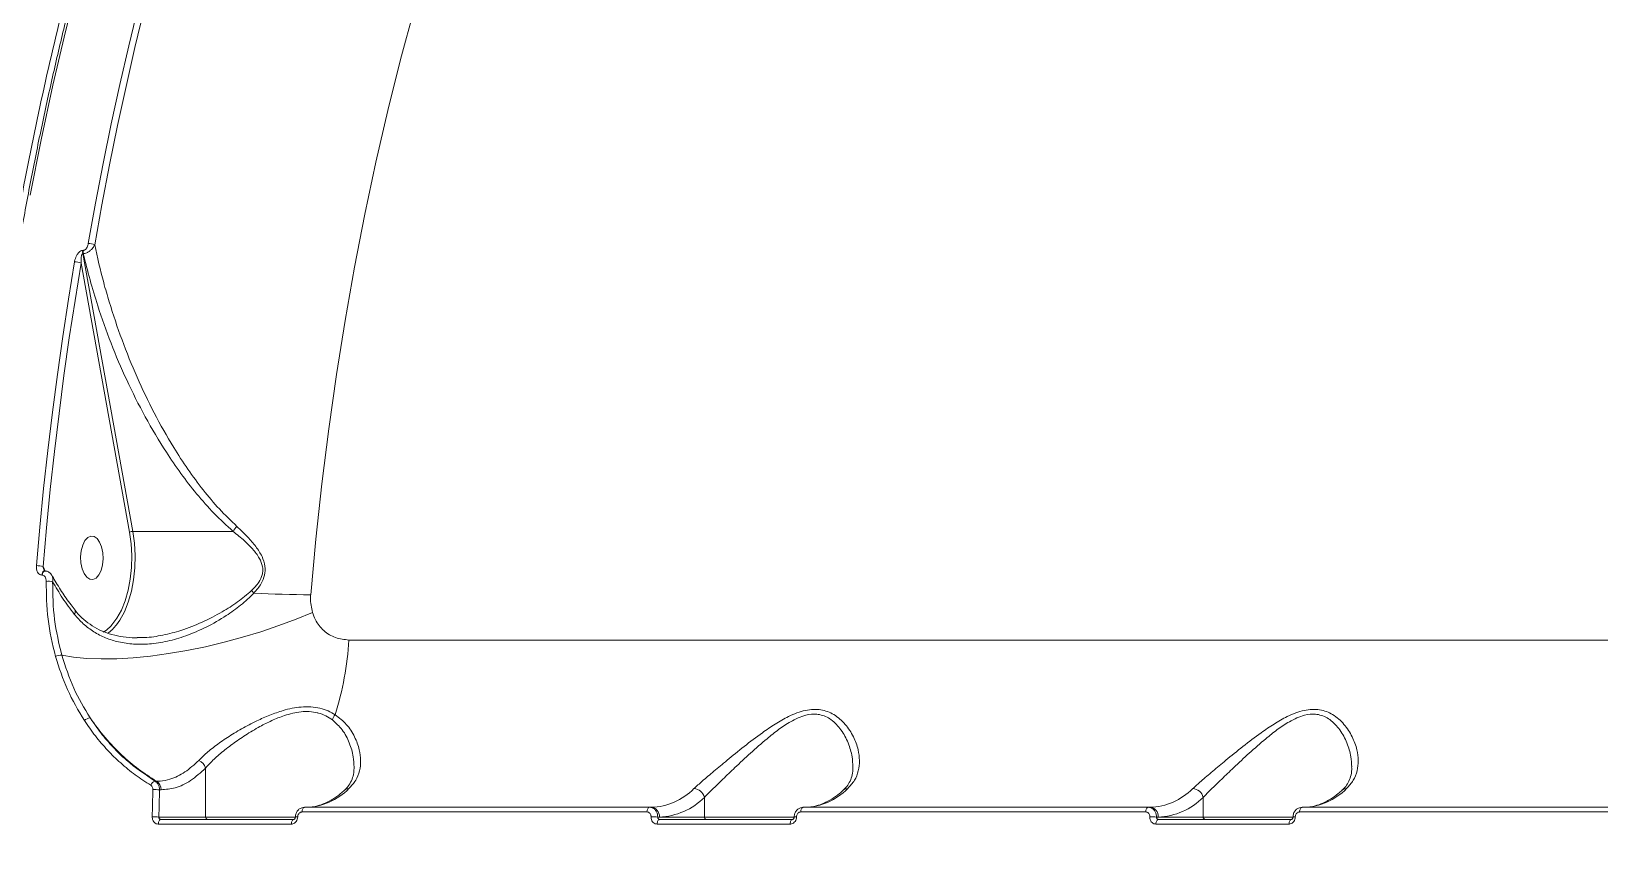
# Model space of a CAD drawing. Header units: millimetres. Extents: x -5550 to 7488, y -4093 to 4627.
# Drawn here: x -2246.6 to -1923.2, y 2001.7 to 2170.9 of the extents above; entities that cross this region are included whole.
import ezdxf

# ---------------------------------------------------------------- set-up
doc = ezdxf.new("R2010")
doc.units = ezdxf.units.MM
doc.layers.add('DIKOM_ОБЪЕКТ', color=7, linetype='Continuous')

msp = doc.modelspace()

# ---------------------------------------------------------------- linework, layer by layer
at = {"layer": 'DIKOM_ОБЪЕКТ', "color": 7, "linetype": 'Continuous', "lineweight": 15}
for p, q in [((-2235.862, 2125.697), (-2235.966, 2125.697)), ((-2235.963, 2125.05), (-2235.859, 2125.05)), ((-2225.622, 2067.761), (-2235.963, 2125.05)), ((-2236.303, 2123.045), (-2226.294, 2067.595)), ((-2204.954, 2067.761), (-2225.622, 2067.761)), ((-2243.727, 2059.569), (-2244.152, 2060.528)), ((-2244.393, 2058.748), (-2244.313, 2058.748)), ((-1881.053, 2045.347), (-2181.062, 2045.347)), ((-2210.629, 2018.946), (-2210.629, 2008.844)), ((-2220.758, 2016.241), (-2221.042, 2016.241)), ((-2220.127, 2014.457), (-2219.819, 2014.457)), ((-2107.768, 2012.895), (-2107.768, 2008.844)), ((-2004.908, 2012.895), (-2004.908, 2008.844)), ((-2210.629, 2008.844), (-2220.257, 2008.844)), ((-2192.427, 2008.344), (-2219.856, 2008.344)), ((-2192.079, 2008.844), (-2210.629, 2008.844)), ((-2190.75, 2009.885), (-2119.605, 2009.885)), ((-2119.091, 2010.844), (-2190.236, 2010.844)), ((-2118.751, 2010.844), (-2119.091, 2010.844)), ((-2117.037, 2008.844), (-2117.397, 2008.844)), ((-2107.768, 2008.844), (-2117.037, 2008.844)), ((-2089.567, 2008.344), (-2116.996, 2008.344)), ((-2089.219, 2008.844), (-2107.768, 2008.844)), ((-2087.89, 2009.885), (-2016.745, 2009.885)), ((-2016.231, 2010.844), (-2087.376, 2010.844)), ((-2015.891, 2010.844), (-2016.231, 2010.844)), ((-2014.177, 2008.844), (-2014.537, 2008.844)), ((-2004.908, 2008.844), (-2014.177, 2008.844)), ((-1986.707, 2008.344), (-2014.136, 2008.344)), ((-1986.317, 2008.844), (-2004.908, 2008.844)), ((-1985.03, 2009.885), (-1913.885, 2009.885)), ((-1913.371, 2010.844), (-1984.516, 2010.844)), ((-2220.371, 2007.379), (-2192.942, 2007.379)), ((-2117.511, 2007.379), (-2090.082, 2007.379)), ((-2014.651, 2007.379), (-1987.222, 2007.379))]:
    msp.add_line(p, q, dxfattribs=at)
at = {"layer": 'DIKOM_ОБЪЕКТ', "color": 7, "linetype": 'Continuous', "lineweight": 15, "flags": 128}
for points in [[(-2220.444, 2191.477), (-2222.539, 2183.704), (-2224.55, 2175.848), (-2226.476, 2167.912), (-2228.317, 2159.899), (-2230.071, 2151.814), (-2231.737, 2143.659), (-2233.316, 2135.439), (-2234.805, 2127.156)], [(-2233.498, 2126.859), (-2232.012, 2135.124), (-2230.437, 2143.326), (-2228.774, 2151.463), (-2227.024, 2159.531), (-2225.188, 2167.525), (-2223.266, 2175.444), (-2221.259, 2183.283), (-2219.168, 2191.039)], [(-2246.767, 2137.12), (-2244.525, 2148.506), (-2242.114, 2159.76), (-2239.536, 2170.874), (-2236.793, 2181.837)], [(-2188.948, 2054.692), (-2187.886, 2066.16), (-2186.644, 2077.559), (-2185.224, 2088.88), (-2183.627, 2100.111), (-2181.855, 2111.243), (-2179.908, 2122.264), (-2177.789, 2133.165), (-2175.5, 2143.936), (-2173.042, 2154.565), (-2170.419, 2165.045), (-2167.633, 2175.364)], [(-2237.65, 2123.356), (-2238.903, 2115.661), (-2240.081, 2107.921), (-2241.181, 2100.139), (-2242.204, 2092.317), (-2243.15, 2084.458), (-2244.018, 2076.565), (-2244.807, 2068.642), (-2245.518, 2060.69)], [(-2244.152, 2060.528), (-2243.443, 2068.461), (-2242.656, 2076.366), (-2241.79, 2084.24), (-2240.847, 2092.08), (-2239.826, 2099.883), (-2238.728, 2107.647), (-2237.554, 2115.369), (-2236.303, 2123.045)], [(-2236.078, 2060.053), (-2236.323, 2061.242), (-2236.386, 2062.518), (-2236.261, 2063.775), (-2235.959, 2064.914), (-2235.504, 2065.841), (-2234.932, 2066.481), (-2234.291, 2066.783), (-2233.632, 2066.722), (-2233.009, 2066.303), (-2232.472, 2065.56), (-2232.064, 2064.553), (-2231.819, 2063.364), (-2231.756, 2062.089), (-2231.881, 2060.832), (-2232.183, 2059.693), (-2232.638, 2058.766), (-2233.21, 2058.126), (-2233.851, 2057.824), (-2234.51, 2057.885), (-2235.133, 2058.304), (-2235.67, 2059.047), (-2236.078, 2060.053)], [(-2226.294, 2067.595), (-2225.968, 2065.22), (-2225.834, 2062.775), (-2225.894, 2060.319), (-2226.147, 2057.91), (-2226.587, 2055.605), (-2227.204, 2053.458), (-2227.983, 2051.52), (-2228.906, 2049.836), (-2229.951, 2048.447), (-2230.084, 2048.301)], [(-2228.994, 2048.491), (-2228.316, 2049.447), (-2227.364, 2051.183), (-2226.561, 2053.182), (-2225.925, 2055.396), (-2225.471, 2057.773), (-2225.21, 2060.257), (-2225.148, 2062.79), (-2225.287, 2065.311), (-2225.622, 2067.761)], [(-2243.875, 2059.591), (-2243.88, 2059.591), (-2244.025, 2059.553), (-2244.158, 2059.438), (-2244.27, 2059.255), (-2244.35, 2059.019), (-2244.393, 2058.748)], [(-2243.806, 2059.591), (-2243.944, 2059.553), (-2244.078, 2059.438), (-2244.189, 2059.255), (-2244.27, 2059.019), (-2244.313, 2058.748)], [(-2188.595, 2051.05), (-2191.976, 2049.643), (-2195.524, 2048.311), (-2199.205, 2047.066), (-2202.982, 2045.92), (-2206.819, 2044.885), (-2210.676, 2043.971), (-2214.516, 2043.187), (-2218.302, 2042.541), (-2221.995, 2042.039), (-2225.56, 2041.686), (-2228.96, 2041.486), (-2232.163, 2041.441), (-2235.137, 2041.55), (-2237.853, 2041.814), (-2240.283, 2042.228)], [(-2237.538, 2051.472), (-2237.542, 2051.477), (-2237.551, 2051.489)], [(-2230.084, 2048.301), (-2231.093, 2047.385), (-2231.723, 2046.967)], [(-2221.499, 2014.509), (-2221.517, 2013.806), (-2221.535, 2013.102), (-2221.552, 2012.399), (-2221.569, 2011.696), (-2221.584, 2010.993), (-2221.6, 2010.289), (-2221.615, 2009.586), (-2221.629, 2008.882)], [(-2220.257, 2008.844), (-2220.243, 2009.546), (-2220.228, 2010.248), (-2220.213, 2010.949), (-2220.197, 2011.651), (-2220.18, 2012.353), (-2220.163, 2013.054), (-2220.145, 2013.756), (-2220.127, 2014.457)], [(-2219.856, 2008.344), (-2219.955, 2008.326), (-2220.049, 2008.271), (-2220.137, 2008.183), (-2220.214, 2008.063), (-2220.278, 2007.918), (-2220.327, 2007.751), (-2220.358, 2007.569), (-2220.371, 2007.379)], [(-2192.427, 2008.344), (-2192.525, 2008.326), (-2192.62, 2008.271), (-2192.708, 2008.183), (-2192.785, 2008.063), (-2192.849, 2007.918), (-2192.898, 2007.751), (-2192.929, 2007.569), (-2192.942, 2007.379)], [(-2190.236, 2010.844), (-2190.334, 2010.826), (-2190.428, 2010.772), (-2190.515, 2010.684), (-2190.592, 2010.565), (-2190.657, 2010.421), (-2190.705, 2010.255), (-2190.737, 2010.074), (-2190.75, 2009.885)], [(-2119.091, 2010.844), (-2119.189, 2010.826), (-2119.283, 2010.772), (-2119.37, 2010.684), (-2119.448, 2010.565), (-2119.512, 2010.421), (-2119.56, 2010.255), (-2119.592, 2010.074), (-2119.605, 2009.885)], [(-2116.996, 2008.344), (-2117.095, 2008.326), (-2117.189, 2008.271), (-2117.277, 2008.183), (-2117.354, 2008.063), (-2117.418, 2007.918), (-2117.467, 2007.751), (-2117.498, 2007.569), (-2117.511, 2007.379)], [(-2089.567, 2008.344), (-2089.665, 2008.326), (-2089.76, 2008.271), (-2089.848, 2008.183), (-2089.925, 2008.063), (-2089.989, 2007.918), (-2090.038, 2007.751), (-2090.069, 2007.569), (-2090.082, 2007.379)], [(-2087.376, 2010.844), (-2087.474, 2010.826), (-2087.568, 2010.772), (-2087.655, 2010.684), (-2087.732, 2010.565), (-2087.797, 2010.421), (-2087.845, 2010.255), (-2087.877, 2010.074), (-2087.89, 2009.885)], [(-2016.231, 2010.844), (-2016.329, 2010.826), (-2016.423, 2010.772), (-2016.51, 2010.684), (-2016.587, 2010.565), (-2016.652, 2010.421), (-2016.7, 2010.255), (-2016.732, 2010.074), (-2016.745, 2009.885)], [(-2014.136, 2008.344), (-2014.235, 2008.326), (-2014.329, 2008.271), (-2014.417, 2008.183), (-2014.494, 2008.063), (-2014.558, 2007.918), (-2014.607, 2007.751), (-2014.638, 2007.569), (-2014.651, 2007.379)], [(-1986.707, 2008.344), (-1986.805, 2008.326), (-1986.9, 2008.271), (-1986.988, 2008.183), (-1987.065, 2008.063), (-1987.129, 2007.918), (-1987.178, 2007.751), (-1987.209, 2007.569), (-1987.222, 2007.379)], [(-1984.516, 2010.844), (-1984.613, 2010.826), (-1984.708, 2010.772), (-1984.795, 2010.684), (-1984.872, 2010.565), (-1984.936, 2010.421), (-1984.985, 2010.255), (-1985.017, 2010.074), (-1985.03, 2009.885)]]:
    msp.add_lwpolyline(points, dxfattribs=at)
at = {"layer": 'DIKOM_ОБЪЕКТ', "color": 7, "linetype": 'Continuous', "lineweight": 15}
for centre, radius, start, end in [((-2234.092, 2125.381), 1.9, 170.43038, 190.03407), ((-2233.993, 2125.38), 1.896, 170.39416, 190.04917), ((-2234.791, 2124.187), 2.969, 64.17674, 90.26984), ((-2237.617, 2120.423), 2.933, 63.38, 90.63076), ((-2225.638, 2066.375), 1.386, 89.37586, 118.28469), ((-2197.218, 2062.601), 9.299, 138.36742, 146.2972), ((-2245.473, 2055.213), 5.478, 76.04321, 90.4634), ((-2243.104, 2052.694), 4.773, 78.63283, 94.6782), ((-2177.236, 2078.706), 33.314, 224.08453, 225.32728), ((-2188.52, 2282.497), 227.805, 266.94581, 269.89241), ((-2238.292, 2051.2), 0.801, 318.19169, 19.83592), ((-2235.61, 2053.563), 8.337, 305.06505, 322.52205), ((-2248.436, 2049.808), 67.522, 342.88584, 356.2115), ((-2240.421, 2039.525), 2.707, 87.07285, 115.29326), ((-2234.281, 2027.4), 1.893, 94.80122, 134.90265), ((-2181.676, 2028.026), 2.936, 139.37125, 162.83624), ((-2213.05, 2018.219), 2.528, 16.70506, 66.19054), ((-2220.712, 2014.982), 1.303, 104.7107, 161.1226), ((-2221.874, 2014.514), 2.056, 358.41024, 57.13619), ((-2221.451, 1997.523), 16.986, 85.52928, 90.16), ((-2190.37, 2023.957), 13.122, 272.07195, 315.14109), ((-2181.104, 2013.385), 1.317, 88.49433, 131.66044), ((-2119.226, 2023.958), 13.122, 272.07299, 315.14005), ((-2117.535, 2022.613), 13.778, 272.07176, 315.14028), ((-2110.076, 2012.331), 2.375, 13.71437, 86.33748), ((-2087.51, 2023.957), 13.122, 272.07195, 315.14109), ((-2078.244, 2013.387), 1.315, 88.45987, 131.6949), ((-2016.366, 2023.958), 13.122, 272.0724, 315.14007), ((-2014.675, 2022.613), 13.778, 272.07176, 315.14028), ((-2007.216, 2012.331), 2.375, 13.71437, 86.33748), ((-1984.65, 2023.957), 13.122, 272.07195, 315.14109), ((-1975.384, 2013.388), 1.314, 88.45545, 131.69932), ((-2221.582, 1985.929), 22.953, 86.69157, 90.11785), ((-2210.161, 2008.811), 0.469, 175.94634, 265.25175), ((-2191.776, 2006.345), 2.541, 86.66598, 97.62673), ((-2118.721, 1985.929), 22.953, 86.69157, 90.11785), ((-2118.906, 2008.977), 1.874, 355.93754, 85.26393), ((-2107.301, 2008.811), 0.469, 175.94634, 265.25175), ((-2088.916, 2006.354), 2.533, 86.64725, 97.64546), ((-2015.861, 1985.929), 22.953, 86.69157, 90.11785), ((-2016.046, 2008.977), 1.874, 355.93731, 85.26809), ((-2004.441, 2008.811), 0.468, 175.93074, 265.26735), ((-1986.056, 2006.355), 2.532, 86.64551, 97.6472)]:
    msp.add_arc(centre, radius, start, end, dxfattribs=at)
for points, knots in [([(-2092.457, 2402.596), (-2094.825, 2401.584), (-2101.098, 2398.902), (-2111.094, 2393.149), (-2122.531, 2385.434), (-2133.824, 2376.333), (-2144.939, 2365.919), (-2155.63, 2354.4), (-2165.869, 2341.848), (-2175.641, 2328.347), (-2185.105, 2313.679), (-2194.213, 2297.844), (-2202.926, 2280.87), (-2210.954, 2263.339), (-2218.307, 2245.367), (-2225.005, 2227.072), (-2231.248, 2207.941), (-2236.995, 2188.002), (-2242.219, 2167.301), (-2246.867, 2146.005), (-2250.914, 2124.168), (-2254.345, 2101.854), (-2257.163, 2078.988), (-2259.331, 2055.626), (-2260.827, 2031.839), (-2261.616, 2008.15), (-2261.713, 1984.639), (-2261.146, 1961.378), (-2259.907, 1937.99), (-2257.972, 1914.55), (-2255.319, 1891.149), (-2252.254, 1869.642), (-2249.842, 1856.118), (-2248.775, 1850.137)], [0, 0, 0, 0, 0.0198042, 0.0524655, 0.0851016, 0.1186856, 0.1522971, 0.1858812, 0.2185173, 0.2511785, 0.2838146, 0.3173987, 0.35101, 0.384594, 0.4160551, 0.4475386, 0.4789995, 0.5113068, 0.5436382, 0.5759453, 0.6085815, 0.6412427, 0.6738789, 0.7074631, 0.7410746, 0.7746587, 0.8072948, 0.8399561, 0.8725923, 0.9061765, 0.939788, 0.9733721, 1, 1, 1, 1]), ([(-2092.028, 2402.224), (-2092.608, 2401.977), (-2095.126, 2400.904), (-2099.543, 2398.694), (-2105.276, 2395.589), (-2110.96, 2392.158), (-2116.593, 2388.432), (-2122.172, 2384.406), (-2127.691, 2380.085), (-2133.147, 2375.473), (-2138.535, 2370.572), (-2143.851, 2365.386), (-2149.091, 2359.92), (-2154.251, 2354.178), (-2159.328, 2348.163), (-2164.317, 2341.881), (-2169.214, 2335.336), (-2174.017, 2328.534), (-2178.721, 2321.479), (-2183.323, 2314.177), (-2187.819, 2306.634), (-2192.207, 2298.855), (-2196.482, 2290.845), (-2200.642, 2282.612), (-2204.683, 2274.161), (-2208.603, 2265.499), (-2212.399, 2256.632), (-2216.067, 2247.566), (-2219.606, 2238.31), (-2223.012, 2228.869), (-2226.284, 2219.251), (-2229.417, 2209.462), (-2232.411, 2199.511), (-2235.263, 2189.405), (-2237.971, 2179.151), (-2240.533, 2168.757), (-2242.946, 2158.232), (-2245.21, 2147.582), (-2247.323, 2136.815), (-2249.282, 2125.941), (-2251.087, 2114.967), (-2252.735, 2103.901), (-2254.227, 2092.751), (-2255.56, 2081.527), (-2256.735, 2070.236), (-2257.749, 2058.886), (-2258.602, 2047.488), (-2259.294, 2036.048), (-2259.824, 2024.575), (-2260.19, 2013.079), (-2260.378, 2002.832), (-2260.404, 1996.419), (-2260.415, 1993.845)], [0, 0, 0, 0, 0.0060959, 0.0264822, 0.0468744, 0.0672726, 0.087676, 0.1080843, 0.128497, 0.1489134, 0.1693331, 0.1897557, 0.2101803, 0.2306068, 0.2510346, 0.2714636, 0.2918929, 0.3123229, 0.3327529, 0.3531831, 0.373613, 0.3940427, 0.4144718, 0.4349005, 0.4553289, 0.4757566, 0.4961837, 0.5166105, 0.5370365, 0.5574621, 0.5778872, 0.5983116, 0.6187357, 0.6391592, 0.6595822, 0.6800048, 0.7004269, 0.7208488, 0.7412702, 0.7616914, 0.7821122, 0.8025326, 0.8229529, 0.8433729, 0.8637927, 0.8842123, 0.9046318, 0.9250511, 0.9454704, 0.9658896, 0.9863088, 1, 1, 1, 1]), ([(-2192.019, 2321.273), (-2193.142, 2320.049), (-2197.538, 2315.258), (-2204.874, 2305.81), (-2213.905, 2293.091), (-2222.452, 2279.465), (-2230.533, 2265.104), (-2238.272, 2249.755), (-2245.628, 2233.435), (-2252.566, 2216.177), (-2258.939, 2198.351), (-2264.737, 2180.031), (-2269.964, 2161.299), (-2274.704, 2141.86), (-2278.919, 2121.753), (-2282.583, 2101.034), (-2285.618, 2080.139), (-2288.03, 2059.143), (-2289.834, 2038.12), (-2291.06, 2016.748), (-2291.678, 1995.087), (-2291.676, 1973.206), (-2291.087, 1953.101), (-2290.111, 1934.792), (-2289.214, 1923.816), (-2288.765, 1918.323)], [0, 0, 0, 0, 0.0158441, 0.0620121, 0.1081425, 0.1530046, 0.1979011, 0.2427631, 0.2889248, 0.3351239, 0.3812855, 0.4262213, 0.4711917, 0.5161276, 0.5623627, 0.6086352, 0.6548704, 0.6999184, 0.7450011, 0.7900492, 0.8363967, 0.8827817, 0.9291293, 0.9645313, 1, 1, 1, 1]), ([(-2235.966, 2125.697), (-2236.052, 2125.688), (-2236.244, 2125.667), (-2236.576, 2125.481), (-2236.939, 2125.122), (-2237.357, 2124.451), (-2237.567, 2123.822), (-2237.641, 2123.402), (-2237.65, 2123.356)], [0, 0, 0, 0, 0.0933487, 0.208753, 0.3720718, 0.5792891, 0.9536688, 1, 1, 1, 1]), ([(-2236.303, 2123.045), (-2236.309, 2123.4), (-2236.319, 2123.916), (-2236.238, 2124.527), (-2236.158, 2124.836), (-2236.074, 2124.99), (-2236.008, 2125.043), (-2235.978, 2125.047), (-2235.963, 2125.05)], [0, 0, 0, 0, 0.495895, 0.7197929, 0.8702802, 0.9510649, 0.9758826, 1, 1, 1, 1]), ([(-2234.805, 2127.156), (-2234.872, 2126.885), (-2234.97, 2126.492), (-2235.253, 2126.049), (-2235.476, 2125.83), (-2235.686, 2125.714), (-2235.807, 2125.702), (-2235.862, 2125.697)], [0, 0, 0, 0, 0.4299599, 0.6257848, 0.788122, 0.9052225, 1, 1, 1, 1]), ([(-2235.859, 2125.05), (-2235.751, 2125.059), (-2235.513, 2125.081), (-2235.089, 2125.224), (-2234.608, 2125.493), (-2234.076, 2125.945), (-2233.703, 2126.429), (-2233.545, 2126.76), (-2233.498, 2126.859)], [0, 0, 0, 0, 0.1137286, 0.2493572, 0.4227103, 0.6134963, 0.8848184, 1, 1, 1, 1]), ([(-2235.859, 2125.05), (-2234.933, 2121.447), (-2233.335, 2115.235), (-2230.199, 2106.544), (-2226.948, 2098.894), (-2223.165, 2091.362), (-2219.361, 2084.95), (-2215.76, 2079.68), (-2212.484, 2075.447), (-2208.932, 2071.385), (-2206.279, 2068.968), (-2204.954, 2067.761)], [0, 0, 0, 0, 0.1721626, 0.2969449, 0.4217214, 0.5495764, 0.6773925, 0.7569488, 0.8364848, 0.9182738, 1, 1, 1, 1]), ([(-2204.168, 2068.779), (-2205.394, 2069.955), (-2207.849, 2072.307), (-2211.189, 2076.312), (-2214.323, 2080.562), (-2217.745, 2085.841), (-2221.295, 2092.149), (-2224.839, 2099.574), (-2227.939, 2107.229), (-2230.137, 2113.779), (-2232.032, 2120.324), (-2232.915, 2124.262), (-2233.498, 2126.859)], [0, 0, 0, 0, 0.0776029, 0.1552641, 0.2354699, 0.315696, 0.4385182, 0.5613747, 0.6872841, 0.8132002, 0.8767618, 1, 1, 1, 1]), ([(-2204.954, 2067.761), (-2204.155, 2067.119), (-2202.74, 2065.98), (-2200.902, 2064.153), (-2199.555, 2062.419), (-2198.831, 2060.688), (-2198.814, 2059.478), (-2199.041, 2058.393), (-2199.684, 2057.044), (-2200.62, 2056.087), (-2201.166, 2055.528)], [0, 0, 0, 0, 0.2010624, 0.3565986, 0.5148933, 0.6384628, 0.7217506, 0.7449313, 0.8512532, 1, 1, 1, 1]), ([(-2200.657, 2055.015), (-2200.118, 2055.653), (-2199.179, 2056.765), (-2198.362, 2058.713), (-2198.276, 2060.683), (-2198.969, 2062.718), (-2200.244, 2064.69), (-2202.004, 2066.752), (-2203.398, 2068.057), (-2204.168, 2068.779)], [0, 0, 0, 0, 0.1491214, 0.259638, 0.3716716, 0.4987864, 0.6508233, 0.806966, 1, 1, 1, 1]), ([(-2245.518, 2060.69), (-2245.52, 2060.439), (-2245.526, 2059.963), (-2245.318, 2059.369), (-2245.02, 2058.979), (-2244.702, 2058.779), (-2244.487, 2058.757), (-2244.393, 2058.748)], [0, 0, 0, 0, 0.2791728, 0.5294362, 0.7216083, 0.8794305, 1, 1, 1, 1]), ([(-2243.913, 2059.738), (-2243.956, 2059.837), (-2244.066, 2060.095), (-2244.119, 2060.364), (-2244.152, 2060.528)], [0, 0, 0, 0, 0.3855045, 1, 1, 1, 1]), ([(-2244.313, 2058.748), (-2244.259, 2058.743), (-2244.122, 2058.732), (-2243.905, 2058.61), (-2243.681, 2058.347), (-2243.517, 2057.945), (-2243.501, 2057.617), (-2243.493, 2057.452)], [0, 0, 0, 0, 0.1010751, 0.2613709, 0.460722, 0.7265735, 1, 1, 1, 1]), ([(-2243.878, 2059.589), (-2243.869, 2059.589), (-2243.838, 2059.589), (-2243.802, 2059.564), (-2243.838, 2059.594), (-2243.885, 2059.656), (-2243.908, 2059.717), (-2243.916, 2059.737)], [0, 0, 0, 0, 0.1428763, 0.4518109, 0.6698433, 0.8911836, 1, 1, 1, 1]), ([(-2242.305, 2058.59), (-2242.377, 2058.729), (-2242.546, 2059.057), (-2243.001, 2059.402), (-2243.461, 2059.597), (-2243.732, 2059.572), (-2243.805, 2059.566)], [0, 0, 0, 0, 0.2459142, 0.576076, 0.8862599, 1, 1, 1, 1]), ([(-2243.493, 2057.452), (-2243.459, 2054.841), (-2243.391, 2049.556), (-2242.187, 2044.521), (-2241.577, 2041.972)], [0, 0, 0, 0, 0.4938732, 1, 1, 1, 1]), ([(-2242.163, 2057.374), (-2242.128, 2057.611), (-2242.063, 2058.058), (-2242.217, 2058.416), (-2242.288, 2058.584)], [0, 0, 0, 0, 0.5328913, 1, 1, 1, 1]), ([(-2237.489, 2051.505), (-2237.789, 2051.874), (-2238.822, 2053.142), (-2240.328, 2055.373), (-2241.608, 2057.381), (-2242.153, 2058.464), (-2242.227, 2058.609)], [0, 0, 0, 0, 0.1597084, 0.5495004, 0.939567, 1, 1, 1, 1]), ([(-2240.283, 2042.228), (-2240.868, 2044.66), (-2242.054, 2049.584), (-2242.126, 2054.756), (-2242.163, 2057.374)], [0, 0, 0, 0, 0.4938192, 1, 1, 1, 1]), ([(-2242.163, 2057.374), (-2241.51, 2056.245), (-2240.198, 2053.974), (-2238.532, 2051.773), (-2237.695, 2050.666)], [0, 0, 0, 0, 0.4974033, 1, 1, 1, 1]), ([(-2237.695, 2050.666), (-2237.101, 2049.984), (-2235.896, 2048.602), (-2233.702, 2046.987), (-2231.252, 2045.729), (-2228.493, 2044.865), (-2225.459, 2044.432), (-2222.076, 2044.472), (-2218.461, 2045.037), (-2214.518, 2046.196), (-2210.427, 2047.955), (-2206.649, 2050.136), (-2203.326, 2052.467), (-2201.551, 2054.162), (-2200.657, 2055.015)], [0, 0, 0, 0, 0.0667248, 0.1352495, 0.2049097, 0.2761765, 0.3547323, 0.4350093, 0.525814, 0.6185672, 0.7247438, 0.8332642, 0.9160259, 1, 1, 1, 1]), ([(-2201.166, 2055.528), (-2202.102, 2054.73), (-2203.991, 2053.121), (-2207.423, 2050.97), (-2211.316, 2048.948), (-2215.436, 2047.34), (-2219.434, 2046.304), (-2222.484, 2045.817), (-2224.248, 2045.847), (-2224.756, 2045.856)], [0, 0, 0, 0, 0.1397427, 0.2817726, 0.457838, 0.6372326, 0.7864655, 0.9384505, 1, 1, 1, 1]), ([(-2188.595, 2051.05), (-2188.797, 2052.03), (-2189.021, 2053.114), (-2188.973, 2054.356), (-2188.956, 2054.577), (-2188.948, 2054.692)], [0, 0, 0, 0, 0.8217633, 0.9078649, 1, 1, 1, 1]), ([(-2224.762, 2045.824), (-2224.893, 2045.817), (-2225.868, 2045.768), (-2227.612, 2045.958), (-2229.93, 2046.416), (-2232.067, 2047.194), (-2234.018, 2048.225), (-2235.736, 2049.541), (-2236.91, 2050.641), (-2237.433, 2051.372), (-2237.53, 2051.507)], [0, 0, 0, 0, 0.0262478, 0.1948776, 0.3580541, 0.5164466, 0.6712603, 0.82093, 0.9668847, 1, 1, 1, 1]), ([(-2181.062, 2045.347), (-2182.009, 2045.443), (-2183.886, 2045.635), (-2186.305, 2047.152), (-2187.88, 2049.076), (-2188.407, 2050.531), (-2188.595, 2051.05)], [0, 0, 0, 0, 0.288563, 0.5716286, 0.8470425, 1, 1, 1, 1]), ([(-2241.577, 2041.972), (-2240.832, 2039.65), (-2239.323, 2034.951), (-2236.862, 2030.827), (-2235.617, 2028.741)], [0, 0, 0, 0, 0.4941705, 1, 1, 1, 1]), ([(-2234.439, 2029.287), (-2235.633, 2031.278), (-2238.048, 2035.307), (-2239.532, 2039.903), (-2240.283, 2042.228)], [0, 0, 0, 0, 0.4941693, 1, 1, 1, 1]), ([(-2183.904, 2029.938), (-2184.381, 2030.21), (-2185.335, 2030.753), (-2187.03, 2031.317), (-2188.906, 2031.6), (-2191.447, 2031.573), (-2194.348, 2030.968), (-2197.412, 2029.888), (-2200.307, 2028.599), (-2203.263, 2027.039), (-2206.181, 2025.253), (-2208.769, 2023.433), (-2210.714, 2021.846), (-2211.666, 2020.895), (-2212.029, 2020.532)], [0, 0, 0, 0, 0.0610592, 0.1220449, 0.183622, 0.2451889, 0.3548559, 0.4369236, 0.5190974, 0.6228178, 0.7265973, 0.8310876, 0.9355764, 1, 1, 1, 1]), ([(-2078.209, 2014.702), (-2077.702, 2015.257), (-2076.686, 2016.369), (-2075.941, 2018.346), (-2075.711, 2020.467), (-2076.017, 2022.844), (-2076.931, 2025.424), (-2078.587, 2027.982), (-2080.83, 2030.017), (-2083.225, 2030.97), (-2085.287, 2031.088), (-2086.957, 2030.876), (-2088.687, 2030.353), (-2090.788, 2029.432), (-2093.184, 2028.053), (-2096.245, 2025.952), (-2099.597, 2023.399), (-2102.935, 2020.681), (-2105.83, 2018.273), (-2108.166, 2016.284), (-2109.37, 2015.2), (-2109.924, 2014.702)], [0, 0, 0, 0, 0.0554757, 0.1110244, 0.1664982, 0.2220058, 0.2900231, 0.3579623, 0.4226766, 0.4774065, 0.5052462, 0.5330942, 0.56271, 0.5923739, 0.6404295, 0.688581, 0.7603262, 0.8320623, 0.8910021, 0.9498674, 1, 1, 1, 1]), ([(-1975.349, 2014.702), (-1974.842, 2015.257), (-1973.826, 2016.369), (-1973.081, 2018.346), (-1972.851, 2020.467), (-1973.157, 2022.844), (-1974.071, 2025.424), (-1975.727, 2027.982), (-1977.97, 2030.017), (-1980.365, 2030.97), (-1982.426, 2031.088), (-1984.097, 2030.876), (-1985.827, 2030.353), (-1987.928, 2029.432), (-1990.324, 2028.053), (-1993.385, 2025.952), (-1996.737, 2023.399), (-2000.075, 2020.681), (-2002.97, 2018.273), (-2005.306, 2016.284), (-2006.51, 2015.2), (-2007.064, 2014.702)], [0, 0, 0, 0, 0.0554786, 0.1110273, 0.166498, 0.2220087, 0.2900256, 0.3579648, 0.4226791, 0.4774089, 0.5052486, 0.533095, 0.562712, 0.5923766, 0.6404307, 0.6885836, 0.7603279, 0.832064, 0.8910021, 0.9498674, 1, 1, 1, 1]), ([(-2235.617, 2028.741), (-2234.88, 2027.669), (-2233.406, 2025.525), (-2230.888, 2022.608), (-2228.142, 2019.916), (-2225.17, 2017.47), (-2223.019, 2016.092), (-2221.944, 2015.403)], [0, 0, 0, 0, 0.1978358, 0.3955031, 0.5931674, 0.796584, 1, 1, 1, 1]), ([(-2234.439, 2029.287), (-2233.441, 2027.916), (-2231.433, 2025.156), (-2228.045, 2021.664), (-2224.496, 2018.632), (-2222.008, 2017.041), (-2220.758, 2016.241)], [0, 0, 0, 0, 0.2598471, 0.5228379, 0.7602246, 1, 1, 1, 1]), ([(-2221.042, 2016.241), (-2223.066, 2017.602), (-2226.133, 2019.664), (-2229.731, 2023.211), (-2232.253, 2026.109), (-2233.717, 2028.238), (-2234.439, 2029.287)], [0, 0, 0, 0, 0.3951698, 0.5986672, 0.8021715, 1, 1, 1, 1]), ([(-2210.629, 2018.946), (-2210.287, 2019.326), (-2209.396, 2020.315), (-2207.575, 2021.975), (-2205.165, 2023.876), (-2202.43, 2025.756), (-2199.688, 2027.395), (-2196.978, 2028.764), (-2194.141, 2029.915), (-2191.483, 2030.562), (-2189.207, 2030.629), (-2188.039, 2030.457), (-2186.9, 2030.163), (-2185.786, 2029.748), (-2184.92, 2029.18), (-2184.481, 2028.892)], [0, 0, 0, 0, 0.0653939, 0.1703692, 0.2779424, 0.381812, 0.4884135, 0.5695663, 0.652797, 0.7604224, 0.8151647, 0.8718869, 0.8800454, 0.9392003, 1, 1, 1, 1]), ([(-2184.481, 2028.892), (-2183.759, 2028.228), (-2182.241, 2026.833), (-2180.896, 2024.121), (-2180.106, 2021.484), (-2180.032, 2019.838), (-2180, 2019.124)], [0, 0, 0, 0, 0.2469108, 0.5188452, 0.7911522, 1, 1, 1, 1]), ([(-2181.069, 2014.702), (-2180.562, 2015.257), (-2179.547, 2016.369), (-2178.801, 2018.346), (-2178.572, 2020.467), (-2178.875, 2022.846), (-2179.803, 2025.412), (-2181.394, 2028.008), (-2183.087, 2029.309), (-2183.904, 2029.938)], [0, 0, 0, 0, 0.1316577, 0.2634885, 0.3951415, 0.5268748, 0.6882969, 0.8495335, 1, 1, 1, 1]), ([(-2107.768, 2012.895), (-2107.251, 2013.419), (-2106.121, 2014.563), (-2103.972, 2016.648), (-2101.326, 2019.17), (-2098.297, 2022.013), (-2095.267, 2024.684), (-2092.503, 2026.894), (-2090.348, 2028.344), (-2088.448, 2029.321), (-2086.617, 2029.974), (-2085.103, 2030.117), (-2083.756, 2029.925), (-2082.743, 2029.595), (-2081.123, 2028.65), (-2079.432, 2026.805), (-2078.025, 2024.134), (-2077.253, 2021.5), (-2077.176, 2019.873), (-2077.144, 2019.177)], [0, 0, 0, 0, 0.0614334, 0.1340768, 0.2068044, 0.2950854, 0.3833637, 0.4412906, 0.4990754, 0.5335624, 0.5679638, 0.6179215, 0.6312307, 0.6628833, 0.6946045, 0.7715565, 0.8546149, 0.9377868, 1, 1, 1, 1]), ([(-2004.908, 2012.895), (-2004.391, 2013.419), (-2003.261, 2014.563), (-2001.112, 2016.648), (-1998.466, 2019.17), (-1995.437, 2022.013), (-1992.407, 2024.684), (-1989.643, 2026.894), (-1987.488, 2028.344), (-1985.588, 2029.321), (-1983.757, 2029.974), (-1982.243, 2030.117), (-1980.896, 2029.925), (-1979.883, 2029.595), (-1978.263, 2028.65), (-1976.572, 2026.805), (-1975.165, 2024.134), (-1974.393, 2021.5), (-1974.316, 2019.873), (-1974.284, 2019.177)], [0, 0, 0, 0, 0.0614335, 0.1340756, 0.2068047, 0.2950858, 0.3833643, 0.4412913, 0.4990756, 0.5335606, 0.5679656, 0.6179212, 0.6312304, 0.6628831, 0.6946043, 0.7715594, 0.8546148, 0.9377867, 1, 1, 1, 1]), ([(-2212.029, 2020.532), (-2212.963, 2019.664), (-2214.859, 2017.902), (-2217.589, 2016.666), (-2219.578, 2016.27), (-2220.51, 2016.247), (-2220.758, 2016.241)], [0, 0, 0, 0, 0.3414912, 0.6929925, 0.9180067, 1, 1, 1, 1]), ([(-2219.819, 2014.457), (-2218.84, 2014.545), (-2216.773, 2014.729), (-2213.646, 2016.188), (-2211.644, 2018.018), (-2210.629, 2018.946)], [0, 0, 0, 0, 0.306971, 0.6484702, 1, 1, 1, 1]), ([(-2180.011, 2019.166), (-2180.016, 2018.771), (-2180.027, 2017.871), (-2180.369, 2016.628), (-2180.994, 2015.473), (-2181.546, 2014.73), (-2181.95, 2014.407), (-2181.996, 2014.371)], [0, 0, 0, 0, 0.2109649, 0.4801124, 0.7472265, 0.9712112, 1, 1, 1, 1]), ([(-2077.158, 2019.174), (-2077.148, 2018.996), (-2077.109, 2018.296), (-2077.331, 2017.202), (-2077.816, 2015.981), (-2078.421, 2015.044), (-2078.953, 2014.555), (-2079.148, 2014.375)], [0, 0, 0, 0, 0.0931062, 0.3645005, 0.6296324, 0.8634559, 1, 1, 1, 1]), ([(-1974.298, 2019.174), (-1974.288, 2018.996), (-1974.249, 2018.296), (-1974.472, 2017.202), (-1974.955, 2015.981), (-1975.561, 2015.044), (-1976.093, 2014.555), (-1976.288, 2014.375)], [0, 0, 0, 0, 0.0930876, 0.3644819, 0.6296111, 0.8634337, 1, 1, 1, 1]), ([(-2221.944, 2015.403), (-2221.864, 2015.342), (-2221.704, 2015.22), (-2221.55, 2014.931), (-2221.498, 2014.681), (-2221.498, 2014.539), (-2221.499, 2014.509)], [0, 0, 0, 0, 0.3056858, 0.6115864, 0.9180206, 1, 1, 1, 1]), ([(-2220.127, 2014.457), (-2220.128, 2014.517), (-2220.131, 2014.801), (-2220.242, 2015.3), (-2220.557, 2015.877), (-2220.881, 2016.12), (-2221.042, 2016.241)], [0, 0, 0, 0, 0.0818853, 0.3880472, 0.6939619, 1, 1, 1, 1]), ([(-2181.982, 2014.366), (-2182.251, 2014.127), (-2183.037, 2013.429), (-2184.365, 2012.49), (-2185.962, 2011.645), (-2187.58, 2011.092), (-2188.891, 2010.867), (-2189.666, 2010.849), (-2189.896, 2010.844)], [0, 0, 0, 0, 0.1034035, 0.3019185, 0.5017465, 0.7047525, 0.9124638, 1, 1, 1, 1]), ([(-2079.122, 2014.366), (-2079.391, 2014.127), (-2080.177, 2013.429), (-2081.505, 2012.49), (-2083.102, 2011.645), (-2084.719, 2011.092), (-2086.031, 2010.867), (-2086.806, 2010.849), (-2087.036, 2010.844)], [0, 0, 0, 0, 0.1033937, 0.3019109, 0.5017441, 0.7047493, 0.9124629, 1, 1, 1, 1]), ([(-1976.262, 2014.366), (-1976.531, 2014.127), (-1977.317, 2013.429), (-1978.645, 2012.49), (-1980.242, 2011.645), (-1981.859, 2011.092), (-1983.171, 2010.867), (-1983.946, 2010.849), (-1984.176, 2010.844)], [0, 0, 0, 0, 0.1033925, 0.3019073, 0.5017381, 0.7047408, 0.9124519, 1, 1, 1, 1]), ([(-2221.629, 2008.882), (-2221.625, 2008.771), (-2221.614, 2008.492), (-2221.468, 2008.069), (-2221.184, 2007.688), (-2220.804, 2007.429), (-2220.515, 2007.395), (-2220.371, 2007.379)], [0, 0, 0, 0, 0.1418694, 0.3567306, 0.5713125, 0.7856975, 1, 1, 1, 1]), ([(-2219.856, 2008.344), (-2219.904, 2008.35), (-2220, 2008.361), (-2220.124, 2008.447), (-2220.214, 2008.574), (-2220.257, 2008.714), (-2220.257, 2008.807), (-2220.257, 2008.844)], [0, 0, 0, 0, 0.2140014, 0.4281596, 0.6428085, 0.8579117, 1, 1, 1, 1]), ([(-2192.942, 2007.379), (-2192.847, 2007.386), (-2192.608, 2007.404), (-2192.243, 2007.584), (-2191.911, 2007.924), (-2191.68, 2008.375), (-2191.645, 2008.713), (-2191.628, 2008.882)], [0, 0, 0, 0, 0.1406472, 0.3550614, 0.5698729, 0.7848907, 1, 1, 1, 1]), ([(-2192.115, 2008.863), (-2192.115, 2008.854), (-2192.111, 2008.789), (-2192.138, 2008.667), (-2192.198, 2008.522), (-2192.28, 2008.416), (-2192.361, 2008.358), (-2192.404, 2008.343), (-2192.422, 2008.346), (-2192.427, 2008.347)], [0, 0, 0, 0, 0.0253244, 0.1804903, 0.3336104, 0.4980573, 0.6813647, 0.9130378, 1, 1, 1, 1]), ([(-2190.234, 2010.825), (-2190.422, 2010.815), (-2190.829, 2010.793), (-2191.395, 2010.461), (-2191.843, 2009.936), (-2192.093, 2009.364), (-2192.084, 2008.992), (-2192.081, 2008.863)], [0, 0, 0, 0, 0.1884894, 0.4094861, 0.6364336, 0.874395, 1, 1, 1, 1]), ([(-2191.628, 2008.882), (-2191.616, 2008.995), (-2191.593, 2009.221), (-2191.439, 2009.521), (-2191.216, 2009.748), (-2190.973, 2009.868), (-2190.813, 2009.88), (-2190.75, 2009.885)], [0, 0, 0, 0, 0.2151272, 0.4302008, 0.6450013, 0.8594284, 1, 1, 1, 1]), ([(-2119.605, 2009.885), (-2119.509, 2009.874), (-2119.317, 2009.851), (-2119.064, 2009.679), (-2118.875, 2009.425), (-2118.778, 2009.143), (-2118.771, 2008.957), (-2118.769, 2008.882)], [0, 0, 0, 0, 0.2142644, 0.4286182, 0.643196, 0.8580826, 1, 1, 1, 1]), ([(-2117.397, 2008.844), (-2117.404, 2008.992), (-2117.421, 2009.364), (-2117.621, 2009.927), (-2118.004, 2010.434), (-2118.514, 2010.778), (-2118.898, 2010.822), (-2119.091, 2010.844)], [0, 0, 0, 0, 0.1417052, 0.3564112, 0.5709593, 0.78549, 1, 1, 1, 1]), ([(-2118.769, 2008.882), (-2118.765, 2008.771), (-2118.754, 2008.492), (-2118.608, 2008.069), (-2118.324, 2007.688), (-2117.944, 2007.429), (-2117.655, 2007.395), (-2117.511, 2007.379)], [0, 0, 0, 0, 0.1418562, 0.3567324, 0.5713137, 0.7856981, 1, 1, 1, 1]), ([(-2116.996, 2008.344), (-2117.044, 2008.35), (-2117.14, 2008.361), (-2117.264, 2008.447), (-2117.354, 2008.574), (-2117.397, 2008.714), (-2117.397, 2008.807), (-2117.397, 2008.844)], [0, 0, 0, 0, 0.2140098, 0.4281764, 0.6428337, 0.8578596, 1, 1, 1, 1]), ([(-2090.082, 2007.379), (-2089.987, 2007.386), (-2089.748, 2007.404), (-2089.383, 2007.584), (-2089.051, 2007.924), (-2088.82, 2008.375), (-2088.785, 2008.713), (-2088.768, 2008.882)], [0, 0, 0, 0, 0.1406472, 0.3550614, 0.5698729, 0.7848907, 1, 1, 1, 1]), ([(-2089.255, 2008.863), (-2089.255, 2008.854), (-2089.251, 2008.789), (-2089.278, 2008.667), (-2089.338, 2008.523), (-2089.42, 2008.416), (-2089.501, 2008.358), (-2089.544, 2008.343), (-2089.562, 2008.346), (-2089.567, 2008.347)], [0, 0, 0, 0, 0.0253273, 0.1804832, 0.3335933, 0.4978776, 0.6811731, 0.9130434, 1, 1, 1, 1]), ([(-2087.374, 2010.825), (-2087.562, 2010.815), (-2087.969, 2010.793), (-2088.535, 2010.461), (-2088.983, 2009.936), (-2089.233, 2009.364), (-2089.224, 2008.992), (-2089.221, 2008.863)], [0, 0, 0, 0, 0.1885261, 0.4094886, 0.6364351, 0.8743955, 1, 1, 1, 1]), ([(-2088.768, 2008.882), (-2088.756, 2008.995), (-2088.733, 2009.221), (-2088.579, 2009.521), (-2088.356, 2009.748), (-2088.113, 2009.868), (-2087.953, 2009.88), (-2087.89, 2009.885)], [0, 0, 0, 0, 0.215126, 0.4301984, 0.6449978, 0.8594941, 1, 1, 1, 1]), ([(-2016.745, 2009.885), (-2016.649, 2009.874), (-2016.457, 2009.851), (-2016.204, 2009.679), (-2016.015, 2009.425), (-2015.918, 2009.143), (-2015.911, 2008.957), (-2015.909, 2008.882)], [0, 0, 0, 0, 0.2142644, 0.4286182, 0.643196, 0.8580826, 1, 1, 1, 1]), ([(-2014.537, 2008.844), (-2014.544, 2008.992), (-2014.561, 2009.364), (-2014.761, 2009.927), (-2015.144, 2010.434), (-2015.654, 2010.778), (-2016.038, 2010.822), (-2016.231, 2010.844)], [0, 0, 0, 0, 0.1417031, 0.3563897, 0.5709617, 0.7854543, 1, 1, 1, 1]), ([(-2015.909, 2008.882), (-2015.904, 2008.771), (-2015.894, 2008.492), (-2015.748, 2008.069), (-2015.464, 2007.688), (-2015.084, 2007.429), (-2014.795, 2007.395), (-2014.651, 2007.379)], [0, 0, 0, 0, 0.1418562, 0.3567324, 0.5713137, 0.7856981, 1, 1, 1, 1]), ([(-2014.136, 2008.344), (-2014.184, 2008.35), (-2014.28, 2008.361), (-2014.404, 2008.447), (-2014.494, 2008.574), (-2014.537, 2008.714), (-2014.537, 2008.807), (-2014.537, 2008.844)], [0, 0, 0, 0, 0.2140098, 0.4281764, 0.6428337, 0.8578596, 1, 1, 1, 1]), ([(-1987.222, 2007.379), (-1987.127, 2007.386), (-1986.888, 2007.404), (-1986.523, 2007.584), (-1986.191, 2007.924), (-1985.96, 2008.375), (-1985.925, 2008.713), (-1985.908, 2008.882)], [0, 0, 0, 0, 0.1406465, 0.355107, 0.5698475, 0.7848862, 1, 1, 1, 1]), ([(-1986.395, 2008.863), (-1986.395, 2008.854), (-1986.391, 2008.789), (-1986.418, 2008.667), (-1986.478, 2008.523), (-1986.56, 2008.416), (-1986.641, 2008.358), (-1986.684, 2008.343), (-1986.702, 2008.346), (-1986.707, 2008.347)], [0, 0, 0, 0, 0.0253273, 0.1804832, 0.3335933, 0.4978776, 0.6811731, 0.9130434, 1, 1, 1, 1]), ([(-1984.514, 2010.825), (-1984.702, 2010.815), (-1985.109, 2010.793), (-1985.675, 2010.461), (-1986.123, 2009.936), (-1986.373, 2009.364), (-1986.364, 2008.992), (-1986.361, 2008.863)], [0, 0, 0, 0, 0.1884954, 0.409466, 0.6364207, 0.8743898, 1, 1, 1, 1]), ([(-1985.908, 2008.882), (-1985.896, 2008.995), (-1985.873, 2009.221), (-1985.719, 2009.521), (-1985.496, 2009.748), (-1985.253, 2009.868), (-1985.093, 2009.88), (-1985.03, 2009.885)], [0, 0, 0, 0, 0.2150992, 0.4301653, 0.6450082, 0.8594982, 1, 1, 1, 1])]:
    msp.add_open_spline(points, degree=3, knots=knots, dxfattribs=at)

doc.saveas('drawing.dxf')
